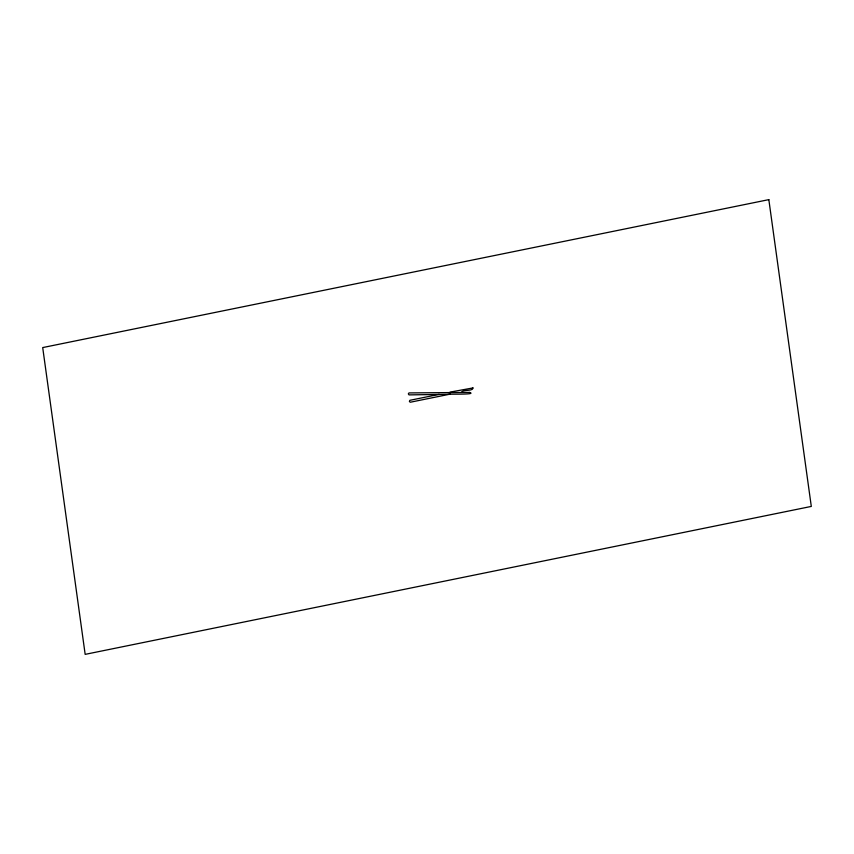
<?xml version="1.0" encoding="UTF-8"?>
<svg xmlns="http://www.w3.org/2000/svg" width="854" height="854" viewBox="0 0 854 854"><rect width="100%" height="100%" fill="white"/><g stroke="black" fill="none" stroke-linecap="round" stroke-linejoin="round"><path stroke-width="1.28" d="M469.679 392.413L408.959 392.925L408.329 393.875L409.023 394.89L446.856 394.345C448.852 393.875 477.439 394.826 469.636 392.445M461.875 391.612C464.427 389.627 473.212 391.217 472.977 387.951M450.005 392.114L472.956 387.94M439.169 394.345L409.835 400.323L409.408 401.476L410.24 402.245L450.421 394.078M768.835 199.633L42.7 347.578L85.165 654.367L811.3 506.422L768.835 199.633"/></g></svg>
